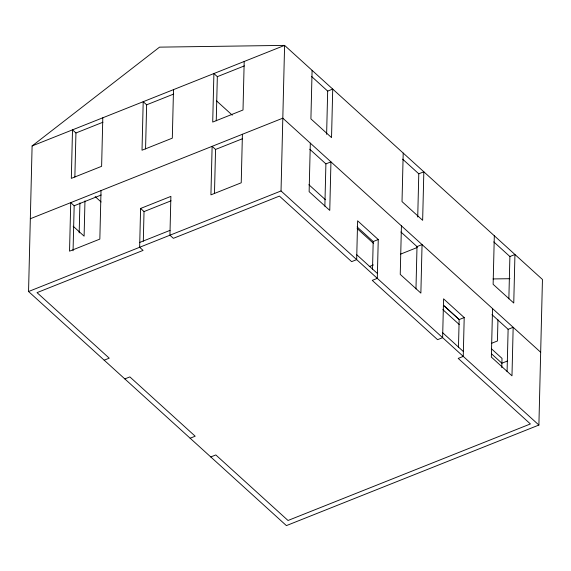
<?xml version="1.0" encoding="UTF-8"?>
<svg xmlns="http://www.w3.org/2000/svg" width="571" height="571" viewBox="0 0 571 571"><rect width="100%" height="100%" fill="white"/><g stroke="black" fill="none" stroke-linecap="round" stroke-linejoin="round"><path stroke-width="0.86" d="M28.55 291.524L32.104 145.948L159.537 47.143L284.594 45.387L542.45 279.476L538.896 425.052L286.406 525.613L28.55 291.524L281.032 190.964L538.896 425.052M73.067 250.762L74.166 205.767L70.725 202.648L69.541 251.169L99.839 239.106L101.024 190.578M74.865 177.089L75.943 132.979L72.503 129.86L71.318 178.38L101.617 166.318L102.801 117.79M79.183 232.875L79.919 202.876M84.965 200.864L84.108 236.158L73.145 226.209M210.77 456.943L215.824 454.937L288.02 520.481L530.402 423.946L458.206 358.402L463.252 356.39L464.202 317.569L443.574 298.84L442.625 337.661L437.572 339.674L372.249 280.368L377.303 278.355L378.252 239.535L357.617 220.813L356.668 259.634L351.622 261.639L279.419 196.096L173.377 238.328L169.937 235.209L170.886 196.388L140.594 208.458L139.645 247.279L143.078 250.398L37.036 292.63L109.239 358.174L104.186 360.187M143.307 241.19L144.028 211.577L140.594 208.458M145.562 148.938L146.64 104.821L143.2 101.702L142.015 150.223L172.314 138.161L173.498 89.633M214.475 193.569L215.553 149.452L212.119 146.333L210.927 194.854L241.226 182.791L242.411 134.264M216.252 120.781L217.337 76.664L213.897 73.545L212.712 122.073L243.01 110.003L244.195 61.475M281.032 190.964L284.594 45.387L32.104 145.948M310.317 143.143L309.132 191.67L329.76 210.399L330.944 161.871L325.898 163.884L309.782 149.252M312.094 70.354L310.91 118.882L331.537 137.611L332.722 89.083L327.675 91.096L311.559 76.464M324.863 206.231L325.898 163.884M326.619 134.328L327.675 91.096M372.52 269.419L373.198 241.547L357.082 226.915M401.427 225.859L400.242 274.38L420.87 293.109L422.055 244.588L417.008 246.593L400.892 231.969M403.205 153.071L402.02 201.592L422.647 220.32L423.832 171.8L418.786 173.805L402.669 159.181M415.973 288.947L417.008 246.593M417.729 217.037L418.786 173.805M458.47 347.446L459.155 319.582L443.681 305.535M492.537 308.568L491.353 357.096L511.98 375.825L513.165 327.297L508.119 329.31L492.002 314.678M494.315 235.78L493.13 284.308L513.757 303.037L514.942 254.509L509.896 256.522L493.779 241.89M497.948 319.796L497.427 340.973L491.695 343.257M501.781 367.631L502.002 358.374L491.503 348.838M507.084 371.657L508.119 329.31M508.861 298.869L509.896 256.522M75.943 132.979L102.966 122.215M146.64 104.821L173.663 94.058M217.337 76.664L244.352 65.901M30.327 218.736L282.809 118.176L540.673 352.264M74.166 205.767L101.188 195.004M215.553 149.452L242.575 138.689M144.028 211.577L171.05 200.814M139.759 242.425L170.058 230.356M373.198 241.547L378.252 239.535M369.251 266.6L373.391 264.951M400.692 254.081L417.237 247.493M124.821 378.916L129.867 376.903L195.189 436.208L190.143 438.221M459.155 319.582L464.202 317.569M507.619 360.943L501.888 363.22L491.381 353.692M493.058 278.941L509.953 278.705M444.245 305.935L459.341 319.639M216.423 100.774L232.276 115.164M308.89 184.719L325.406 199.707M357.111 228.486L373.62 243.474M442.81 309.596L459.22 324.492M356.789 254.78L377.417 273.502M442.746 332.807L463.374 351.536M95.171 196.602L101.103 201.984"/></g></svg>
